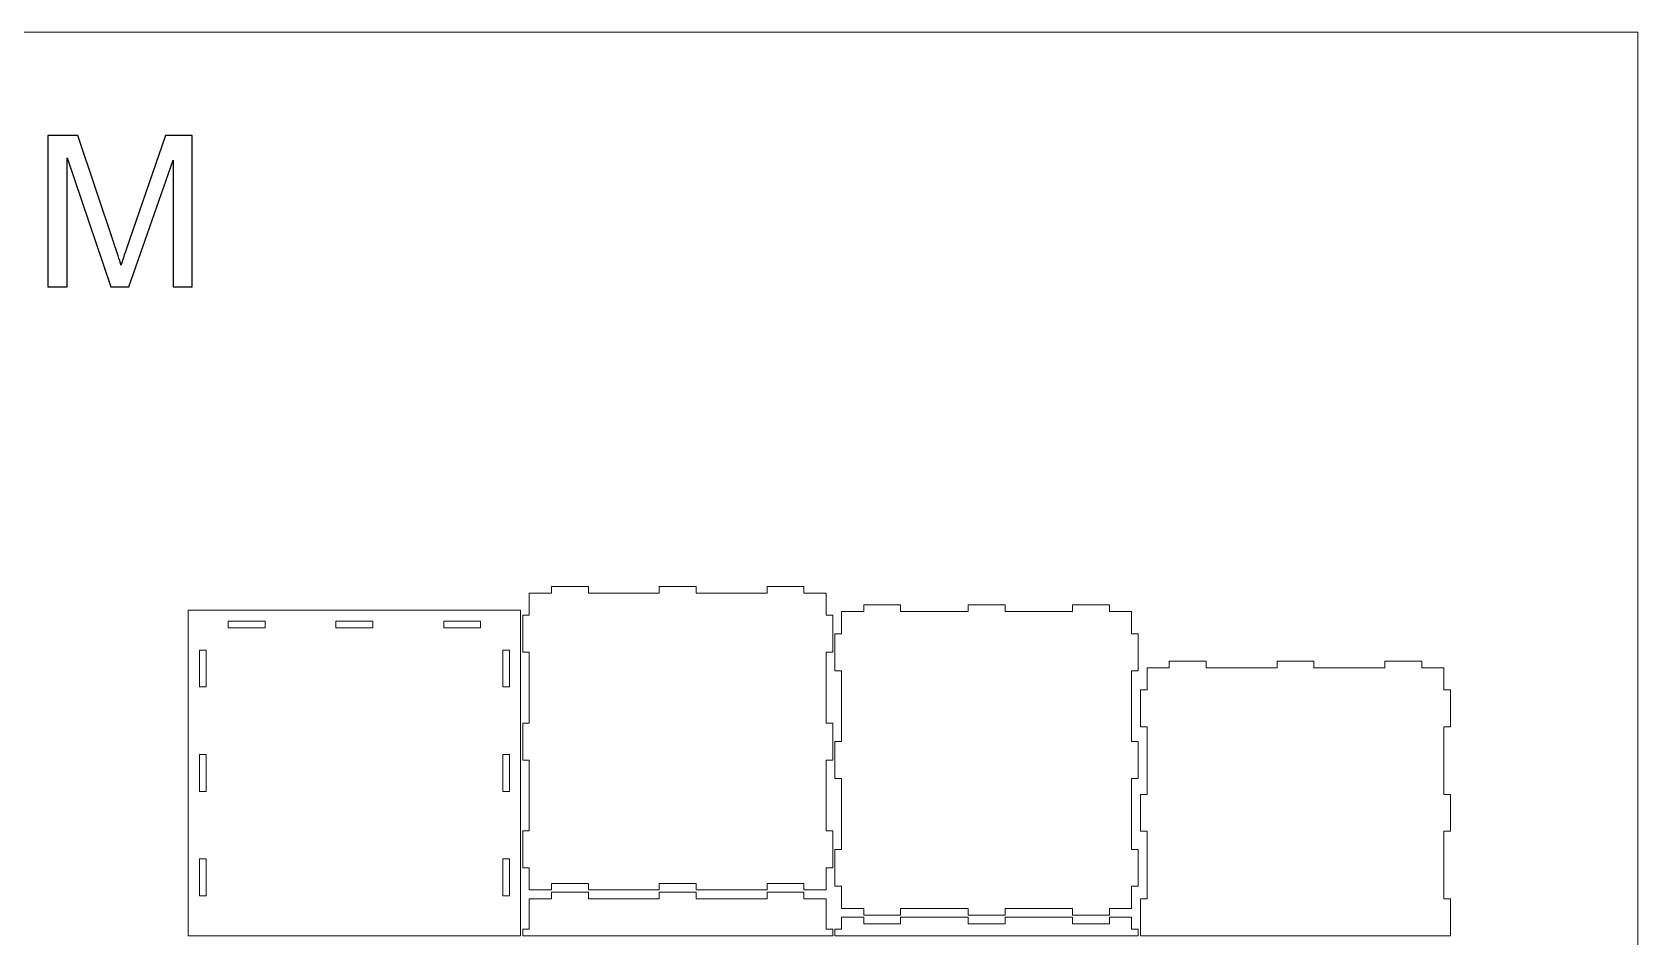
# Model space of a CAD drawing. Header units: millimetres. Extents: x -2300 to 2300, y -1145 to 1145.
# Drawn here: x 124 to 2300, y -81 to 1145 of the extents above; entities that cross this region are included whole.
import ezdxf

# ---------------------------------------------------------------- set-up
doc = ezdxf.new("R2010")
doc.units = ezdxf.units.MM
doc.header["$MEASUREMENT"] = 0
doc.layers.add('Layer 1', color=7, linetype='Continuous')

msp = doc.modelspace()

# ---------------------------------------------------------------- linework, layer by layer
at = {"layer": 'Layer 1', "color": 114, "lineweight": 18}
msp.add_lwpolyline([(-2299.5468, -1144.6932), (2299.5466, -1144.6932), (2299.5466, 1144.6934), (-2299.5468, 1144.6934), (-2299.5468, -1144.6932)], close=True, dxfattribs=at)
at = {"layer": 'Layer 1', "color": 114}
msp.add_open_spline([(145.5841, 799.646), (145.5841, 799.646), (145.5841, 1004.6376), (145.5841, 1004.6376), (145.5841, 1004.6376), (145.5841, 1004.6376), (186.2388, 1004.6376), (186.2388, 1004.6376), (186.2388, 1004.6376), (186.2388, 1004.6376), (234.7192, 859.5306), (234.7192, 859.5306), (234.7192, 859.5306), (239.2045, 846.0268), (242.4493, 835.9108), (244.5011, 829.1827), (244.5011, 829.1827), (246.8392, 836.6266), (250.5134, 847.6014), (255.476, 862.0596), (255.476, 862.0596), (255.476, 862.0596), (304.8152, 1004.6376), (304.8152, 1004.6376), (304.8152, 1004.6376), (304.8152, 1004.6376), (341.1277, 1004.6376), (341.1277, 1004.6376), (341.1277, 1004.6376), (341.1277, 1004.6376), (341.1277, 799.646), (341.1277, 799.646), (341.1277, 799.646), (341.1277, 799.646), (315.0743, 799.646), (315.0743, 799.646), (315.0743, 799.646), (315.0743, 799.646), (315.0743, 971.1404), (315.0743, 971.1404), (315.0743, 971.1404), (315.0743, 971.1404), (255.2374, 799.646), (255.2374, 799.646), (255.2374, 799.646), (255.2374, 799.646), (230.8064, 799.646), (230.8064, 799.646), (230.8064, 799.646), (230.8064, 799.646), (171.6375, 974.2897), (171.6375, 974.2897), (171.6375, 974.2897), (171.6375, 974.2897), (171.6375, 799.646), (171.6375, 799.646), (171.6375, 799.646), (171.6375, 799.646), (145.5841, 799.646), (145.5841, 799.646)], degree=3, knots=[0, 0, 0, 0, 0.0625, 0.0625, 0.0625, 0.0625, 0.125, 0.125, 0.125, 0.125, 0.1875, 0.1875, 0.1875, 0.1875, 0.25, 0.25, 0.25, 0.25, 0.3125, 0.3125, 0.3125, 0.3125, 0.375, 0.375, 0.375, 0.375, 0.4375, 0.4375, 0.4375, 0.4375, 0.5, 0.5, 0.5, 0.5, 0.5625, 0.5625, 0.5625, 0.5625, 0.625, 0.625, 0.625, 0.625, 0.6875, 0.6875, 0.6875, 0.6875, 0.75, 0.75, 0.75, 0.75, 0.8125, 0.8125, 0.8125, 0.8125, 0.875, 0.875, 0.875, 0.875, 1, 1, 1, 1], dxfattribs=at)
at = {"layer": 'Layer 1', "color": 250, "lineweight": 20}
for points, knots in [([(1023.7199, -17.1329), (1023.7199, -17.1329), (1119.7199, -17.1329), (1119.7199, -17.1329), (1119.7199, -17.1329), (1119.7199, -17.1329), (1119.7199, -8.1329), (1119.7199, -8.1329), (1119.7199, -8.1329), (1119.7199, -8.1329), (1169.7199, -8.1329), (1169.7199, -8.1329), (1169.7199, -8.1329), (1169.7199, -8.1329), (1169.7199, -17.1329), (1169.7199, -17.1329), (1169.7199, -17.1329), (1169.7199, -17.1329), (1199.7199, -17.1329), (1199.7199, -17.1329), (1199.7199, -17.1329), (1199.7199, -17.1329), (1199.7199, 12.8671), (1199.7199, 12.8671), (1199.7199, 12.8671), (1199.7199, 12.8671), (1208.7199, 12.8671), (1208.7199, 12.8671), (1208.7199, 12.8671), (1208.7199, 12.8671), (1208.7199, 62.8671), (1208.7199, 62.8671), (1208.7199, 62.8671), (1208.7199, 62.8671), (1199.7199, 62.8671), (1199.7199, 62.8671), (1199.7199, 62.8671), (1199.7199, 62.8671), (1199.7199, 158.8671), (1199.7199, 158.8671), (1199.7199, 158.8671), (1199.7199, 158.8671), (1208.7199, 158.8671), (1208.7199, 158.8671), (1208.7199, 158.8671), (1208.7199, 158.8671), (1208.7199, 208.8671), (1208.7199, 208.8671), (1208.7199, 208.8671), (1208.7199, 208.8671), (1199.7199, 208.8671), (1199.7199, 208.8671), (1199.7199, 208.8671), (1199.7199, 208.8671), (1199.7199, 304.8671), (1199.7199, 304.8671), (1199.7199, 304.8671), (1199.7199, 304.8671), (1208.7199, 304.8671), (1208.7199, 304.8671), (1208.7199, 304.8671), (1208.7199, 304.8671), (1208.7199, 354.8671), (1208.7199, 354.8671), (1208.7199, 354.8671), (1208.7199, 354.8671), (1199.7199, 354.8671), (1199.7199, 354.8671), (1199.7199, 354.8671), (1199.7199, 354.8671), (1199.7199, 384.8671), (1199.7199, 384.8671), (1199.7199, 384.8671), (1199.7199, 384.8671), (1169.7199, 384.8671), (1169.7199, 384.8671), (1169.7199, 384.8671), (1169.7199, 384.8671), (1169.7199, 393.8671), (1169.7199, 393.8671), (1169.7199, 393.8671), (1169.7199, 393.8671), (1119.7199, 393.8671), (1119.7199, 393.8671), (1119.7199, 393.8671), (1119.7199, 393.8671), (1119.7199, 384.8671), (1119.7199, 384.8671), (1119.7199, 384.8671), (1119.7199, 384.8671), (1023.7199, 384.8671), (1023.7199, 384.8671), (1023.7199, 384.8671), (1023.7199, 384.8671), (1023.7199, 393.8671), (1023.7199, 393.8671), (1023.7199, 393.8671), (1023.7199, 393.8671), (973.7199, 393.8671), (973.7199, 393.8671), (973.7199, 393.8671), (973.7199, 393.8671), (973.7199, 384.8671), (973.7199, 384.8671), (973.7199, 384.8671), (973.7199, 384.8671), (877.7199, 384.8671), (877.7199, 384.8671), (877.7199, 384.8671), (877.7199, 384.8671), (877.7199, 393.8671), (877.7199, 393.8671), (877.7199, 393.8671), (877.7199, 393.8671), (827.7199, 393.8671), (827.7199, 393.8671), (827.7199, 393.8671), (827.7199, 393.8671), (827.7199, 384.8671), (827.7199, 384.8671), (827.7199, 384.8671), (827.7199, 384.8671), (797.7199, 384.8671), (797.7199, 384.8671), (797.7199, 384.8671), (797.7199, 384.8671), (797.7199, 354.8671), (797.7199, 354.8671), (797.7199, 354.8671), (797.7199, 354.8671), (788.7199, 354.8671), (788.7199, 354.8671), (788.7199, 354.8671), (788.7199, 354.8671), (788.7199, 304.8671), (788.7199, 304.8671), (788.7199, 304.8671), (788.7199, 304.8671), (797.7199, 304.8671), (797.7199, 304.8671), (797.7199, 304.8671), (797.7199, 304.8671), (797.7199, 208.8671), (797.7199, 208.8671), (797.7199, 208.8671), (797.7199, 208.8671), (788.7199, 208.8671), (788.7199, 208.8671), (788.7199, 208.8671), (788.7199, 208.8671), (788.7199, 158.8671), (788.7199, 158.8671), (788.7199, 158.8671), (788.7199, 158.8671), (797.7199, 158.8671), (797.7199, 158.8671), (797.7199, 158.8671), (797.7199, 158.8671), (797.7199, 62.8671), (797.7199, 62.8671), (797.7199, 62.8671), (797.7199, 62.8671), (788.7199, 62.8671), (788.7199, 62.8671), (788.7199, 62.8671), (788.7199, 62.8671), (788.7199, 12.8671), (788.7199, 12.8671), (788.7199, 12.8671), (788.7199, 12.8671), (797.7199, 12.8671), (797.7199, 12.8671), (797.7199, 12.8671), (797.7199, 12.8671), (797.7199, -17.1329), (797.7199, -17.1329), (797.7199, -17.1329), (797.7199, -17.1329), (827.7199, -17.1329), (827.7199, -17.1329), (827.7199, -17.1329), (827.7199, -17.1329), (827.7199, -8.1329), (827.7199, -8.1329), (827.7199, -8.1329), (827.7199, -8.1329), (877.7199, -8.1329), (877.7199, -8.1329), (877.7199, -8.1329), (877.7199, -8.1329), (877.7199, -17.1329), (877.7199, -17.1329), (877.7199, -17.1329), (877.7199, -17.1329), (973.7199, -17.1329), (973.7199, -17.1329), (973.7199, -17.1329), (973.7199, -17.1329), (973.7199, -8.1329), (973.7199, -8.1329), (973.7199, -8.1329), (973.7199, -8.1329), (1023.7199, -8.1329), (1023.7199, -8.1329), (1023.7199, -8.1329), (1023.7199, -8.1329), (1023.7199, -17.1329), (1023.7199, -17.1329)], [0, 0, 0, 0, 0.018867925, 0.018867925, 0.018867925, 0.018867925, 0.037735849, 0.037735849, 0.037735849, 0.037735849, 0.056603774, 0.056603774, 0.056603774, 0.056603774, 0.075471698, 0.075471698, 0.075471698, 0.075471698, 0.094339623, 0.094339623, 0.094339623, 0.094339623, 0.113207547, 0.113207547, 0.113207547, 0.113207547, 0.132075472, 0.132075472, 0.132075472, 0.132075472, 0.150943396, 0.150943396, 0.150943396, 0.150943396, 0.169811321, 0.169811321, 0.169811321, 0.169811321, 0.188679245, 0.188679245, 0.188679245, 0.188679245, 0.20754717, 0.20754717, 0.20754717, 0.20754717, 0.226415094, 0.226415094, 0.226415094, 0.226415094, 0.245283019, 0.245283019, 0.245283019, 0.245283019, 0.264150943, 0.264150943, 0.264150943, 0.264150943, 0.283018868, 0.283018868, 0.283018868, 0.283018868, 0.301886792, 0.301886792, 0.301886792, 0.301886792, 0.320754717, 0.320754717, 0.320754717, 0.320754717, 0.339622642, 0.339622642, 0.339622642, 0.339622642, 0.358490566, 0.358490566, 0.358490566, 0.358490566, 0.377358491, 0.377358491, 0.377358491, 0.377358491, 0.396226415, 0.396226415, 0.396226415, 0.396226415, 0.41509434, 0.41509434, 0.41509434, 0.41509434, 0.433962264, 0.433962264, 0.433962264, 0.433962264, 0.452830189, 0.452830189, 0.452830189, 0.452830189, 0.471698113, 0.471698113, 0.471698113, 0.471698113, 0.490566038, 0.490566038, 0.490566038, 0.490566038, 0.509433962, 0.509433962, 0.509433962, 0.509433962, 0.528301887, 0.528301887, 0.528301887, 0.528301887, 0.547169811, 0.547169811, 0.547169811, 0.547169811, 0.566037736, 0.566037736, 0.566037736, 0.566037736, 0.58490566, 0.58490566, 0.58490566, 0.58490566, 0.603773585, 0.603773585, 0.603773585, 0.603773585, 0.622641509, 0.622641509, 0.622641509, 0.622641509, 0.641509434, 0.641509434, 0.641509434, 0.641509434, 0.660377358, 0.660377358, 0.660377358, 0.660377358, 0.679245283, 0.679245283, 0.679245283, 0.679245283, 0.698113208, 0.698113208, 0.698113208, 0.698113208, 0.716981132, 0.716981132, 0.716981132, 0.716981132, 0.735849057, 0.735849057, 0.735849057, 0.735849057, 0.754716981, 0.754716981, 0.754716981, 0.754716981, 0.773584906, 0.773584906, 0.773584906, 0.773584906, 0.79245283, 0.79245283, 0.79245283, 0.79245283, 0.811320755, 0.811320755, 0.811320755, 0.811320755, 0.830188679, 0.830188679, 0.830188679, 0.830188679, 0.849056604, 0.849056604, 0.849056604, 0.849056604, 0.867924528, 0.867924528, 0.867924528, 0.867924528, 0.886792453, 0.886792453, 0.886792453, 0.886792453, 0.905660377, 0.905660377, 0.905660377, 0.905660377, 0.924528302, 0.924528302, 0.924528302, 0.924528302, 0.943396226, 0.943396226, 0.943396226, 0.943396226, 0.962264151, 0.962264151, 0.962264151, 0.962264151, 1, 1, 1, 1]), ([(335.7199, -79.1329), (335.7199, -79.1329), (785.7199, -79.1329), (785.7199, -79.1329), (785.7199, -79.1329), (785.7199, -79.1329), (785.7199, 361.8671), (785.7199, 361.8671), (785.7199, 361.8671), (785.7199, 361.8671), (335.7199, 361.8671), (335.7199, 361.8671), (335.7199, 361.8671), (335.7199, 361.8671), (335.7199, -79.1329), (335.7199, -79.1329)], [0, 0, 0, 0, 0.2, 0.2, 0.2, 0.2, 0.4, 0.4, 0.4, 0.4, 0.6, 0.6, 0.6, 0.6, 1, 1, 1, 1]), ([(1392.2199, -51.1329), (1392.2199, -51.1329), (1442.2199, -51.1329), (1442.2199, -51.1329), (1442.2199, -51.1329), (1442.2199, -51.1329), (1442.2199, -42.1329), (1442.2199, -42.1329), (1442.2199, -42.1329), (1442.2199, -42.1329), (1533.7199, -42.1329), (1533.7199, -42.1329), (1533.7199, -42.1329), (1533.7199, -42.1329), (1533.7199, -51.1329), (1533.7199, -51.1329), (1533.7199, -51.1329), (1533.7199, -51.1329), (1583.7199, -51.1329), (1583.7199, -51.1329), (1583.7199, -51.1329), (1583.7199, -51.1329), (1583.7199, -42.1329), (1583.7199, -42.1329), (1583.7199, -42.1329), (1583.7199, -42.1329), (1613.7199, -42.1329), (1613.7199, -42.1329), (1613.7199, -42.1329), (1613.7199, -42.1329), (1613.7199, -12.1329), (1613.7199, -12.1329), (1613.7199, -12.1329), (1613.7199, -12.1329), (1622.7199, -12.1329), (1622.7199, -12.1329), (1622.7199, -12.1329), (1622.7199, -12.1329), (1622.7199, 37.8671), (1622.7199, 37.8671), (1622.7199, 37.8671), (1622.7199, 37.8671), (1613.7199, 37.8671), (1613.7199, 37.8671), (1613.7199, 37.8671), (1613.7199, 37.8671), (1613.7199, 133.8671), (1613.7199, 133.8671), (1613.7199, 133.8671), (1613.7199, 133.8671), (1622.7199, 133.8671), (1622.7199, 133.8671), (1622.7199, 133.8671), (1622.7199, 133.8671), (1622.7199, 183.8671), (1622.7199, 183.8671), (1622.7199, 183.8671), (1622.7199, 183.8671), (1613.7199, 183.8671), (1613.7199, 183.8671), (1613.7199, 183.8671), (1613.7199, 183.8671), (1613.7199, 279.8671), (1613.7199, 279.8671), (1613.7199, 279.8671), (1613.7199, 279.8671), (1622.7199, 279.8671), (1622.7199, 279.8671), (1622.7199, 279.8671), (1622.7199, 279.8671), (1622.7199, 329.8671), (1622.7199, 329.8671), (1622.7199, 329.8671), (1622.7199, 329.8671), (1613.7199, 329.8671), (1613.7199, 329.8671), (1613.7199, 329.8671), (1613.7199, 329.8671), (1613.7199, 359.8671), (1613.7199, 359.8671), (1613.7199, 359.8671), (1613.7199, 359.8671), (1583.7199, 359.8671), (1583.7199, 359.8671), (1583.7199, 359.8671), (1583.7199, 359.8671), (1583.7199, 368.8671), (1583.7199, 368.8671), (1583.7199, 368.8671), (1583.7199, 368.8671), (1533.7199, 368.8671), (1533.7199, 368.8671), (1533.7199, 368.8671), (1533.7199, 368.8671), (1533.7199, 359.8671), (1533.7199, 359.8671), (1533.7199, 359.8671), (1533.7199, 359.8671), (1442.2199, 359.8671), (1442.2199, 359.8671), (1442.2199, 359.8671), (1442.2199, 359.8671), (1442.2199, 368.8671), (1442.2199, 368.8671), (1442.2199, 368.8671), (1442.2199, 368.8671), (1392.2199, 368.8671), (1392.2199, 368.8671), (1392.2199, 368.8671), (1392.2199, 368.8671), (1392.2199, 359.8671), (1392.2199, 359.8671), (1392.2199, 359.8671), (1392.2199, 359.8671), (1300.7199, 359.8671), (1300.7199, 359.8671), (1300.7199, 359.8671), (1300.7199, 359.8671), (1300.7199, 368.8671), (1300.7199, 368.8671), (1300.7199, 368.8671), (1300.7199, 368.8671), (1250.7199, 368.8671), (1250.7199, 368.8671), (1250.7199, 368.8671), (1250.7199, 368.8671), (1250.7199, 359.8671), (1250.7199, 359.8671), (1250.7199, 359.8671), (1250.7199, 359.8671), (1220.7199, 359.8671), (1220.7199, 359.8671), (1220.7199, 359.8671), (1220.7199, 359.8671), (1220.7199, 329.8671), (1220.7199, 329.8671), (1220.7199, 329.8671), (1220.7199, 329.8671), (1211.7199, 329.8671), (1211.7199, 329.8671), (1211.7199, 329.8671), (1211.7199, 329.8671), (1211.7199, 279.8671), (1211.7199, 279.8671), (1211.7199, 279.8671), (1211.7199, 279.8671), (1220.7199, 279.8671), (1220.7199, 279.8671), (1220.7199, 279.8671), (1220.7199, 279.8671), (1220.7199, 183.8671), (1220.7199, 183.8671), (1220.7199, 183.8671), (1220.7199, 183.8671), (1211.7199, 183.8671), (1211.7199, 183.8671), (1211.7199, 183.8671), (1211.7199, 183.8671), (1211.7199, 133.8671), (1211.7199, 133.8671), (1211.7199, 133.8671), (1211.7199, 133.8671), (1220.7199, 133.8671), (1220.7199, 133.8671), (1220.7199, 133.8671), (1220.7199, 133.8671), (1220.7199, 37.8671), (1220.7199, 37.8671), (1220.7199, 37.8671), (1220.7199, 37.8671), (1211.7199, 37.8671), (1211.7199, 37.8671), (1211.7199, 37.8671), (1211.7199, 37.8671), (1211.7199, -12.1329), (1211.7199, -12.1329), (1211.7199, -12.1329), (1211.7199, -12.1329), (1220.7199, -12.1329), (1220.7199, -12.1329), (1220.7199, -12.1329), (1220.7199, -12.1329), (1220.7199, -42.1329), (1220.7199, -42.1329), (1220.7199, -42.1329), (1220.7199, -42.1329), (1250.7199, -42.1329), (1250.7199, -42.1329), (1250.7199, -42.1329), (1250.7199, -42.1329), (1250.7199, -51.1329), (1250.7199, -51.1329), (1250.7199, -51.1329), (1250.7199, -51.1329), (1300.7199, -51.1329), (1300.7199, -51.1329), (1300.7199, -51.1329), (1300.7199, -51.1329), (1300.7199, -42.1329), (1300.7199, -42.1329), (1300.7199, -42.1329), (1300.7199, -42.1329), (1392.2199, -42.1329), (1392.2199, -42.1329), (1392.2199, -42.1329), (1392.2199, -42.1329), (1392.2199, -51.1329), (1392.2199, -51.1329)], [0, 0, 0, 0, 0.018867925, 0.018867925, 0.018867925, 0.018867925, 0.037735849, 0.037735849, 0.037735849, 0.037735849, 0.056603774, 0.056603774, 0.056603774, 0.056603774, 0.075471698, 0.075471698, 0.075471698, 0.075471698, 0.094339623, 0.094339623, 0.094339623, 0.094339623, 0.113207547, 0.113207547, 0.113207547, 0.113207547, 0.132075472, 0.132075472, 0.132075472, 0.132075472, 0.150943396, 0.150943396, 0.150943396, 0.150943396, 0.169811321, 0.169811321, 0.169811321, 0.169811321, 0.188679245, 0.188679245, 0.188679245, 0.188679245, 0.20754717, 0.20754717, 0.20754717, 0.20754717, 0.226415094, 0.226415094, 0.226415094, 0.226415094, 0.245283019, 0.245283019, 0.245283019, 0.245283019, 0.264150943, 0.264150943, 0.264150943, 0.264150943, 0.283018868, 0.283018868, 0.283018868, 0.283018868, 0.301886792, 0.301886792, 0.301886792, 0.301886792, 0.320754717, 0.320754717, 0.320754717, 0.320754717, 0.339622642, 0.339622642, 0.339622642, 0.339622642, 0.358490566, 0.358490566, 0.358490566, 0.358490566, 0.377358491, 0.377358491, 0.377358491, 0.377358491, 0.396226415, 0.396226415, 0.396226415, 0.396226415, 0.41509434, 0.41509434, 0.41509434, 0.41509434, 0.433962264, 0.433962264, 0.433962264, 0.433962264, 0.452830189, 0.452830189, 0.452830189, 0.452830189, 0.471698113, 0.471698113, 0.471698113, 0.471698113, 0.490566038, 0.490566038, 0.490566038, 0.490566038, 0.509433962, 0.509433962, 0.509433962, 0.509433962, 0.528301887, 0.528301887, 0.528301887, 0.528301887, 0.547169811, 0.547169811, 0.547169811, 0.547169811, 0.566037736, 0.566037736, 0.566037736, 0.566037736, 0.58490566, 0.58490566, 0.58490566, 0.58490566, 0.603773585, 0.603773585, 0.603773585, 0.603773585, 0.622641509, 0.622641509, 0.622641509, 0.622641509, 0.641509434, 0.641509434, 0.641509434, 0.641509434, 0.660377358, 0.660377358, 0.660377358, 0.660377358, 0.679245283, 0.679245283, 0.679245283, 0.679245283, 0.698113208, 0.698113208, 0.698113208, 0.698113208, 0.716981132, 0.716981132, 0.716981132, 0.716981132, 0.735849057, 0.735849057, 0.735849057, 0.735849057, 0.754716981, 0.754716981, 0.754716981, 0.754716981, 0.773584906, 0.773584906, 0.773584906, 0.773584906, 0.79245283, 0.79245283, 0.79245283, 0.79245283, 0.811320755, 0.811320755, 0.811320755, 0.811320755, 0.830188679, 0.830188679, 0.830188679, 0.830188679, 0.849056604, 0.849056604, 0.849056604, 0.849056604, 0.867924528, 0.867924528, 0.867924528, 0.867924528, 0.886792453, 0.886792453, 0.886792453, 0.886792453, 0.905660377, 0.905660377, 0.905660377, 0.905660377, 0.924528302, 0.924528302, 0.924528302, 0.924528302, 0.943396226, 0.943396226, 0.943396226, 0.943396226, 0.962264151, 0.962264151, 0.962264151, 0.962264151, 1, 1, 1, 1]), ([(439.7199, 337.8671), (439.7199, 337.8671), (389.7199, 337.8671), (389.7199, 337.8671), (389.7199, 337.8671), (389.7199, 337.8671), (389.7199, 346.8671), (389.7199, 346.8671), (389.7199, 346.8671), (389.7199, 346.8671), (439.7199, 346.8671), (439.7199, 346.8671), (439.7199, 346.8671), (439.7199, 346.8671), (439.7199, 337.8671), (439.7199, 337.8671)], [0, 0, 0, 0, 0.2, 0.2, 0.2, 0.2, 0.4, 0.4, 0.4, 0.4, 0.6, 0.6, 0.6, 0.6, 1, 1, 1, 1]), ([(585.7199, 337.8671), (585.7199, 337.8671), (535.7199, 337.8671), (535.7199, 337.8671), (535.7199, 337.8671), (535.7199, 337.8671), (535.7199, 346.8671), (535.7199, 346.8671), (535.7199, 346.8671), (535.7199, 346.8671), (585.7199, 346.8671), (585.7199, 346.8671), (585.7199, 346.8671), (585.7199, 346.8671), (585.7199, 337.8671), (585.7199, 337.8671)], [0, 0, 0, 0, 0.2, 0.2, 0.2, 0.2, 0.4, 0.4, 0.4, 0.4, 0.6, 0.6, 0.6, 0.6, 1, 1, 1, 1]), ([(731.7199, 337.8671), (731.7199, 337.8671), (681.7199, 337.8671), (681.7199, 337.8671), (681.7199, 337.8671), (681.7199, 337.8671), (681.7199, 346.8671), (681.7199, 346.8671), (681.7199, 346.8671), (681.7199, 346.8671), (731.7199, 346.8671), (731.7199, 346.8671), (731.7199, 346.8671), (731.7199, 346.8671), (731.7199, 337.8671), (731.7199, 337.8671)], [0, 0, 0, 0, 0.2, 0.2, 0.2, 0.2, 0.4, 0.4, 0.4, 0.4, 0.6, 0.6, 0.6, 0.6, 1, 1, 1, 1]), ([(359.7199, 307.8671), (359.7199, 307.8671), (359.7199, 257.8671), (359.7199, 257.8671), (359.7199, 257.8671), (359.7199, 257.8671), (350.7199, 257.8671), (350.7199, 257.8671), (350.7199, 257.8671), (350.7199, 257.8671), (350.7199, 307.8671), (350.7199, 307.8671), (350.7199, 307.8671), (350.7199, 307.8671), (359.7199, 307.8671), (359.7199, 307.8671)], [0, 0, 0, 0, 0.2, 0.2, 0.2, 0.2, 0.4, 0.4, 0.4, 0.4, 0.6, 0.6, 0.6, 0.6, 1, 1, 1, 1]), ([(770.7199, 257.8671), (770.7199, 257.8671), (761.7199, 257.8671), (761.7199, 257.8671), (761.7199, 257.8671), (761.7199, 257.8671), (761.7199, 307.8671), (761.7199, 307.8671), (761.7199, 307.8671), (761.7199, 307.8671), (770.7199, 307.8671), (770.7199, 307.8671), (770.7199, 307.8671), (770.7199, 307.8671), (770.7199, 257.8671), (770.7199, 257.8671)], [0, 0, 0, 0, 0.2, 0.2, 0.2, 0.2, 0.4, 0.4, 0.4, 0.4, 0.6, 0.6, 0.6, 0.6, 1, 1, 1, 1]), ([(1625.7199, 253.8671), (1625.7199, 253.8671), (1625.7199, 203.8671), (1625.7199, 203.8671), (1625.7199, 203.8671), (1625.7199, 203.8671), (1634.7199, 203.8671), (1634.7199, 203.8671), (1634.7199, 203.8671), (1634.7199, 203.8671), (1634.7199, 112.3671), (1634.7199, 112.3671), (1634.7199, 112.3671), (1634.7199, 112.3671), (1625.7199, 112.3671), (1625.7199, 112.3671), (1625.7199, 112.3671), (1625.7199, 112.3671), (1625.7199, 62.3671), (1625.7199, 62.3671), (1625.7199, 62.3671), (1625.7199, 62.3671), (1634.7199, 62.3671), (1634.7199, 62.3671), (1634.7199, 62.3671), (1634.7199, 62.3671), (1634.7199, -29.1329), (1634.7199, -29.1329), (1634.7199, -29.1329), (1634.7199, -29.1329), (1625.7199, -29.1329), (1625.7199, -29.1329), (1625.7199, -29.1329), (1625.7199, -29.1329), (1625.7199, -79.1329), (1625.7199, -79.1329), (1625.7199, -79.1329), (1625.7199, -79.1329), (2045.7199, -79.1329), (2045.7199, -79.1329), (2045.7199, -79.1329), (2045.7199, -79.1329), (2045.7199, -29.1329), (2045.7199, -29.1329), (2045.7199, -29.1329), (2045.7199, -29.1329), (2036.7199, -29.1329), (2036.7199, -29.1329), (2036.7199, -29.1329), (2036.7199, -29.1329), (2036.7199, 62.3671), (2036.7199, 62.3671), (2036.7199, 62.3671), (2036.7199, 62.3671), (2045.7199, 62.3671), (2045.7199, 62.3671), (2045.7199, 62.3671), (2045.7199, 62.3671), (2045.7199, 112.3671), (2045.7199, 112.3671), (2045.7199, 112.3671), (2045.7199, 112.3671), (2036.7199, 112.3671), (2036.7199, 112.3671), (2036.7199, 112.3671), (2036.7199, 112.3671), (2036.7199, 203.8671), (2036.7199, 203.8671), (2036.7199, 203.8671), (2036.7199, 203.8671), (2045.7199, 203.8671), (2045.7199, 203.8671), (2045.7199, 203.8671), (2045.7199, 203.8671), (2045.7199, 253.8671), (2045.7199, 253.8671), (2045.7199, 253.8671), (2045.7199, 253.8671), (2036.7199, 253.8671), (2036.7199, 253.8671), (2036.7199, 253.8671), (2036.7199, 253.8671), (2036.7199, 283.8671), (2036.7199, 283.8671), (2036.7199, 283.8671), (2036.7199, 283.8671), (2006.7199, 283.8671), (2006.7199, 283.8671), (2006.7199, 283.8671), (2006.7199, 283.8671), (2006.7199, 292.8671), (2006.7199, 292.8671), (2006.7199, 292.8671), (2006.7199, 292.8671), (1956.7199, 292.8671), (1956.7199, 292.8671), (1956.7199, 292.8671), (1956.7199, 292.8671), (1956.7199, 283.8671), (1956.7199, 283.8671), (1956.7199, 283.8671), (1956.7199, 283.8671), (1860.7199, 283.8671), (1860.7199, 283.8671), (1860.7199, 283.8671), (1860.7199, 283.8671), (1860.7199, 292.8671), (1860.7199, 292.8671), (1860.7199, 292.8671), (1860.7199, 292.8671), (1810.7199, 292.8671), (1810.7199, 292.8671), (1810.7199, 292.8671), (1810.7199, 292.8671), (1810.7199, 283.8671), (1810.7199, 283.8671), (1810.7199, 283.8671), (1810.7199, 283.8671), (1714.7199, 283.8671), (1714.7199, 283.8671), (1714.7199, 283.8671), (1714.7199, 283.8671), (1714.7199, 292.8671), (1714.7199, 292.8671), (1714.7199, 292.8671), (1714.7199, 292.8671), (1664.7199, 292.8671), (1664.7199, 292.8671), (1664.7199, 292.8671), (1664.7199, 292.8671), (1664.7199, 283.8671), (1664.7199, 283.8671), (1664.7199, 283.8671), (1664.7199, 283.8671), (1634.7199, 283.8671), (1634.7199, 283.8671), (1634.7199, 283.8671), (1634.7199, 283.8671), (1634.7199, 253.8671), (1634.7199, 253.8671), (1634.7199, 253.8671), (1634.7199, 253.8671), (1625.7199, 253.8671), (1625.7199, 253.8671)], [0, 0, 0, 0, 0.027027027, 0.027027027, 0.027027027, 0.027027027, 0.054054054, 0.054054054, 0.054054054, 0.054054054, 0.081081081, 0.081081081, 0.081081081, 0.081081081, 0.108108108, 0.108108108, 0.108108108, 0.108108108, 0.135135135, 0.135135135, 0.135135135, 0.135135135, 0.162162162, 0.162162162, 0.162162162, 0.162162162, 0.189189189, 0.189189189, 0.189189189, 0.189189189, 0.216216216, 0.216216216, 0.216216216, 0.216216216, 0.243243243, 0.243243243, 0.243243243, 0.243243243, 0.27027027, 0.27027027, 0.27027027, 0.27027027, 0.297297297, 0.297297297, 0.297297297, 0.297297297, 0.324324324, 0.324324324, 0.324324324, 0.324324324, 0.351351351, 0.351351351, 0.351351351, 0.351351351, 0.378378378, 0.378378378, 0.378378378, 0.378378378, 0.405405405, 0.405405405, 0.405405405, 0.405405405, 0.432432432, 0.432432432, 0.432432432, 0.432432432, 0.459459459, 0.459459459, 0.459459459, 0.459459459, 0.486486486, 0.486486486, 0.486486486, 0.486486486, 0.513513514, 0.513513514, 0.513513514, 0.513513514, 0.540540541, 0.540540541, 0.540540541, 0.540540541, 0.567567568, 0.567567568, 0.567567568, 0.567567568, 0.594594595, 0.594594595, 0.594594595, 0.594594595, 0.621621622, 0.621621622, 0.621621622, 0.621621622, 0.648648649, 0.648648649, 0.648648649, 0.648648649, 0.675675676, 0.675675676, 0.675675676, 0.675675676, 0.702702703, 0.702702703, 0.702702703, 0.702702703, 0.72972973, 0.72972973, 0.72972973, 0.72972973, 0.756756757, 0.756756757, 0.756756757, 0.756756757, 0.783783784, 0.783783784, 0.783783784, 0.783783784, 0.810810811, 0.810810811, 0.810810811, 0.810810811, 0.837837838, 0.837837838, 0.837837838, 0.837837838, 0.864864865, 0.864864865, 0.864864865, 0.864864865, 0.891891892, 0.891891892, 0.891891892, 0.891891892, 0.918918919, 0.918918919, 0.918918919, 0.918918919, 0.945945946, 0.945945946, 0.945945946, 0.945945946, 1, 1, 1, 1]), ([(359.7199, 166.3671), (359.7199, 166.3671), (359.7199, 116.3671), (359.7199, 116.3671), (359.7199, 116.3671), (359.7199, 116.3671), (350.7199, 116.3671), (350.7199, 116.3671), (350.7199, 116.3671), (350.7199, 116.3671), (350.7199, 166.3671), (350.7199, 166.3671), (350.7199, 166.3671), (350.7199, 166.3671), (359.7199, 166.3671), (359.7199, 166.3671)], [0, 0, 0, 0, 0.2, 0.2, 0.2, 0.2, 0.4, 0.4, 0.4, 0.4, 0.6, 0.6, 0.6, 0.6, 1, 1, 1, 1]), ([(770.7199, 116.3671), (770.7199, 116.3671), (761.7199, 116.3671), (761.7199, 116.3671), (761.7199, 116.3671), (761.7199, 116.3671), (761.7199, 166.3671), (761.7199, 166.3671), (761.7199, 166.3671), (761.7199, 166.3671), (770.7199, 166.3671), (770.7199, 166.3671), (770.7199, 166.3671), (770.7199, 166.3671), (770.7199, 116.3671), (770.7199, 116.3671)], [0, 0, 0, 0, 0.2, 0.2, 0.2, 0.2, 0.4, 0.4, 0.4, 0.4, 0.6, 0.6, 0.6, 0.6, 1, 1, 1, 1]), ([(359.7199, 24.8671), (359.7199, 24.8671), (359.7199, -25.1329), (359.7199, -25.1329), (359.7199, -25.1329), (359.7199, -25.1329), (350.7199, -25.1329), (350.7199, -25.1329), (350.7199, -25.1329), (350.7199, -25.1329), (350.7199, 24.8671), (350.7199, 24.8671), (350.7199, 24.8671), (350.7199, 24.8671), (359.7199, 24.8671), (359.7199, 24.8671)], [0, 0, 0, 0, 0.2, 0.2, 0.2, 0.2, 0.4, 0.4, 0.4, 0.4, 0.6, 0.6, 0.6, 0.6, 1, 1, 1, 1]), ([(761.7199, -25.1329), (761.7199, -25.1329), (761.7199, 24.8671), (761.7199, 24.8671), (761.7199, 24.8671), (761.7199, 24.8671), (770.7199, 24.8671), (770.7199, 24.8671), (770.7199, 24.8671), (770.7199, 24.8671), (770.7199, -25.1329), (770.7199, -25.1329), (770.7199, -25.1329), (770.7199, -25.1329), (761.7199, -25.1329), (761.7199, -25.1329)], [0, 0, 0, 0, 0.2, 0.2, 0.2, 0.2, 0.4, 0.4, 0.4, 0.4, 0.6, 0.6, 0.6, 0.6, 1, 1, 1, 1]), ([(1119.7199, -29.1329), (1119.7199, -29.1329), (1023.7199, -29.1329), (1023.7199, -29.1329), (1023.7199, -29.1329), (1023.7199, -29.1329), (1023.7199, -20.1329), (1023.7199, -20.1329), (1023.7199, -20.1329), (1023.7199, -20.1329), (973.7199, -20.1329), (973.7199, -20.1329), (973.7199, -20.1329), (973.7199, -20.1329), (973.7199, -29.1329), (973.7199, -29.1329), (973.7199, -29.1329), (973.7199, -29.1329), (877.7199, -29.1329), (877.7199, -29.1329), (877.7199, -29.1329), (877.7199, -29.1329), (877.7199, -20.1329), (877.7199, -20.1329), (877.7199, -20.1329), (877.7199, -20.1329), (827.7199, -20.1329), (827.7199, -20.1329), (827.7199, -20.1329), (827.7199, -20.1329), (827.7199, -29.1329), (827.7199, -29.1329), (827.7199, -29.1329), (827.7199, -29.1329), (797.7199, -29.1329), (797.7199, -29.1329), (797.7199, -29.1329), (797.7199, -29.1329), (797.7199, -70.1329), (797.7199, -70.1329), (797.7199, -70.1329), (797.7199, -70.1329), (788.7199, -70.1329), (788.7199, -70.1329), (788.7199, -70.1329), (788.7199, -70.1329), (788.7199, -79.1329), (788.7199, -79.1329), (788.7199, -79.1329), (788.7199, -79.1329), (797.7199, -79.1329), (797.7199, -79.1329), (797.7199, -79.1329), (797.7199, -79.1329), (1199.7199, -79.1329), (1199.7199, -79.1329), (1199.7199, -79.1329), (1199.7199, -79.1329), (1199.8199, -79.1329), (1199.8199, -79.1329), (1199.8199, -79.1329), (1199.8199, -79.1329), (1208.7199, -79.1329), (1208.7199, -79.1329), (1208.7199, -79.1329), (1208.7199, -79.1329), (1208.7199, -70.1329), (1208.7199, -70.1329), (1208.7199, -70.1329), (1208.7199, -70.1329), (1199.8019, -70.1329), (1199.8019, -70.1329), (1199.8019, -70.1329), (1199.8019, -70.1329), (1199.7199, -70.1329), (1199.7199, -70.1329), (1199.7199, -70.1329), (1199.7199, -70.1329), (1199.7199, -29.1329), (1199.7199, -29.1329), (1199.7199, -29.1329), (1199.7199, -29.1329), (1169.7199, -29.1329), (1169.7199, -29.1329), (1169.7199, -29.1329), (1169.7199, -29.1329), (1169.7199, -20.1329), (1169.7199, -20.1329), (1169.7199, -20.1329), (1169.7199, -20.1329), (1119.7199, -20.1329), (1119.7199, -20.1329), (1119.7199, -20.1329), (1119.7199, -20.1329), (1119.7199, -29.1329), (1119.7199, -29.1329)], [0, 0, 0, 0, 0.04, 0.04, 0.04, 0.04, 0.08, 0.08, 0.08, 0.08, 0.12, 0.12, 0.12, 0.12, 0.16, 0.16, 0.16, 0.16, 0.2, 0.2, 0.2, 0.2, 0.24, 0.24, 0.24, 0.24, 0.28, 0.28, 0.28, 0.28, 0.32, 0.32, 0.32, 0.32, 0.36, 0.36, 0.36, 0.36, 0.4, 0.4, 0.4, 0.4, 0.44, 0.44, 0.44, 0.44, 0.48, 0.48, 0.48, 0.48, 0.52, 0.52, 0.52, 0.52, 0.56, 0.56, 0.56, 0.56, 0.6, 0.6, 0.6, 0.6, 0.64, 0.64, 0.64, 0.64, 0.68, 0.68, 0.68, 0.68, 0.72, 0.72, 0.72, 0.72, 0.76, 0.76, 0.76, 0.76, 0.8, 0.8, 0.8, 0.8, 0.84, 0.84, 0.84, 0.84, 0.88, 0.88, 0.88, 0.88, 0.92, 0.92, 0.92, 0.92, 1, 1, 1, 1]), ([(1220.7199, -79.1329), (1220.7199, -79.1329), (1613.7199, -79.1329), (1613.7199, -79.1329), (1613.7199, -79.1329), (1613.7199, -79.1329), (1622.7199, -79.1329), (1622.7199, -79.1329), (1622.7199, -79.1329), (1622.7199, -79.1329), (1622.7199, -70.1329), (1622.7199, -70.1329), (1622.7199, -70.1329), (1622.7199, -70.1329), (1613.7199, -70.1329), (1613.7199, -70.1329), (1613.7199, -70.1329), (1613.7199, -70.1329), (1613.7199, -54.1329), (1613.7199, -54.1329), (1613.7199, -54.1329), (1613.7199, -54.1329), (1583.7199, -54.1329), (1583.7199, -54.1329), (1583.7199, -54.1329), (1583.7199, -54.1329), (1583.7199, -63.1329), (1583.7199, -63.1329), (1583.7199, -63.1329), (1583.7199, -63.1329), (1533.7199, -63.1329), (1533.7199, -63.1329), (1533.7199, -63.1329), (1533.7199, -63.1329), (1533.7199, -54.1329), (1533.7199, -54.1329), (1533.7199, -54.1329), (1533.7199, -54.1329), (1442.2199, -54.1329), (1442.2199, -54.1329), (1442.2199, -54.1329), (1442.2199, -54.1329), (1442.2199, -63.1329), (1442.2199, -63.1329), (1442.2199, -63.1329), (1442.2199, -63.1329), (1392.2199, -63.1329), (1392.2199, -63.1329), (1392.2199, -63.1329), (1392.2199, -63.1329), (1392.2199, -54.1329), (1392.2199, -54.1329), (1392.2199, -54.1329), (1392.2199, -54.1329), (1300.7199, -54.1329), (1300.7199, -54.1329), (1300.7199, -54.1329), (1300.7199, -54.1329), (1300.7199, -63.1329), (1300.7199, -63.1329), (1300.7199, -63.1329), (1300.7199, -63.1329), (1250.7199, -63.1329), (1250.7199, -63.1329), (1250.7199, -63.1329), (1250.7199, -63.1329), (1250.7199, -54.1329), (1250.7199, -54.1329), (1250.7199, -54.1329), (1250.7199, -54.1329), (1220.7199, -54.1329), (1220.7199, -54.1329), (1220.7199, -54.1329), (1220.7199, -54.1329), (1220.7199, -70.1329), (1220.7199, -70.1329), (1220.7199, -70.1329), (1220.7199, -70.1329), (1211.7199, -70.1329), (1211.7199, -70.1329), (1211.7199, -70.1329), (1211.7199, -70.1329), (1211.7199, -79.1329), (1211.7199, -79.1329), (1211.7199, -79.1329), (1211.7199, -79.1329), (1220.7199, -79.1329), (1220.7199, -79.1329)], [0, 0, 0, 0, 0.043478261, 0.043478261, 0.043478261, 0.043478261, 0.086956522, 0.086956522, 0.086956522, 0.086956522, 0.130434783, 0.130434783, 0.130434783, 0.130434783, 0.173913043, 0.173913043, 0.173913043, 0.173913043, 0.217391304, 0.217391304, 0.217391304, 0.217391304, 0.260869565, 0.260869565, 0.260869565, 0.260869565, 0.304347826, 0.304347826, 0.304347826, 0.304347826, 0.347826087, 0.347826087, 0.347826087, 0.347826087, 0.391304348, 0.391304348, 0.391304348, 0.391304348, 0.434782609, 0.434782609, 0.434782609, 0.434782609, 0.47826087, 0.47826087, 0.47826087, 0.47826087, 0.52173913, 0.52173913, 0.52173913, 0.52173913, 0.565217391, 0.565217391, 0.565217391, 0.565217391, 0.608695652, 0.608695652, 0.608695652, 0.608695652, 0.652173913, 0.652173913, 0.652173913, 0.652173913, 0.695652174, 0.695652174, 0.695652174, 0.695652174, 0.739130435, 0.739130435, 0.739130435, 0.739130435, 0.782608696, 0.782608696, 0.782608696, 0.782608696, 0.826086957, 0.826086957, 0.826086957, 0.826086957, 0.869565217, 0.869565217, 0.869565217, 0.869565217, 0.913043478, 0.913043478, 0.913043478, 0.913043478, 1, 1, 1, 1])]:
    msp.add_open_spline(points, degree=3, knots=knots, dxfattribs=at)

doc.saveas('drawing.dxf')
